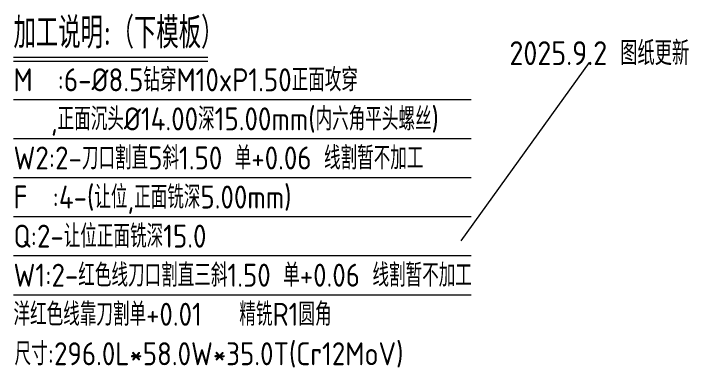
# Model space of a CAD drawing. Header units: millimetres. Extents: x 102521 to 102970, y 653 to 942.
# Drawn here: x 102727.1 to 102970.3, y 665.2 to 792.9 of the extents above; entities that cross this region are included whole.
import ezdxf
from ezdxf.enums import TextEntityAlignment as Align

# ---------------------------------------------------------------- set-up
doc = ezdxf.new("R2010")
doc.units = ezdxf.units.MM
doc.layers.add('PH', color=255, linetype='Continuous')
doc.layers.add('TEXT', color=4, linetype='Continuous')
doc.styles.add('gbenor', font='gbenor.shx', dxfattribs={"bigfont": 'gbcbig.shx'})

msp = doc.modelspace()

# ---------------------------------------------------------------- linework, layer by layer
at = {"layer": 'TEXT', "color": 3, "lineweight": 5}
for p, q in [((102727.062, 777.169), (102797.133, 777.169)), ((102727.062, 775.717), (102797.133, 775.717)), ((102727.062, 761.948), (102891.964, 761.948)), ((102727.062, 747.848), (102891.964, 747.848)), ((102727.062, 733.748), (102891.964, 733.748)), ((102727.062, 719.647), (102891.964, 719.647)), ((102727.062, 705.547), (102891.964, 705.547)), ((102727.062, 691.446), (102891.964, 691.446))]:
    msp.add_line(p, q, dxfattribs=at)
at = {"layer": 'TEXT', "color": 6, "lineweight": 5}
msp.add_line((102888.385, 710.867), (102934.699, 775.261), dxfattribs=at)

# ---------------------------------------------------------------- texts
at = {"layer": 'PH', "color": 6, "linetype": 'Continuous', "lineweight": 5, "style": 'gbenor'}
msp.add_text('2025.9.2 图纸更新', height=8.64, dxfattribs=at).set_placement((102938.2, 779.083), align=Align.MIDDLE)
at = {"layer": 'TEXT', "color": 4, "lineweight": 5, "style": 'gbenor'}
for s, height, p in [('加工说明:（下模板）', 11.1974, (102727.062, 780.362)), ('M  :6-%%C8.5钻穿M10xP1.50正面攻穿', 8.2944, (102727.062, 764.852)), ('   ,正面沉头%%C14.00深15.00mm(内六角平头螺丝)', 8.2944, (102727.062, 750.751)), ('F  :4-(让位,正面铣深5.00mm)', 8.2944, (102727.062, 722.55)), ('Q:2-让位正面铣深15.0', 8.2944, (102727.062, 708.45)), ('尺寸:296.0L*58.0W*35.0T(Cr12MoV)', 8.2944, (102727.441, 666.002))]:
    msp.add_text(s, height=height, dxfattribs=at).set_placement(p)
at = {"layer": 'TEXT', "color": 8, "lineweight": 5, "style": 'gbenor'}
for s, p in [('W2:2-刀口割直5斜1.50 单+0.06 线割暂不加工', (102727.062, 736.651)), ('W1:2-红色线刀口割直三斜1.50 单+0.06 线割暂不加工', (102727.062, 694.349)), ('洋红色线靠刀割单+0.01   精铣R1圆角', (102727.062, 680.249))]:
    msp.add_text(s, height=8.2944, dxfattribs=at).set_placement(p)

doc.saveas('drawing.dxf')
